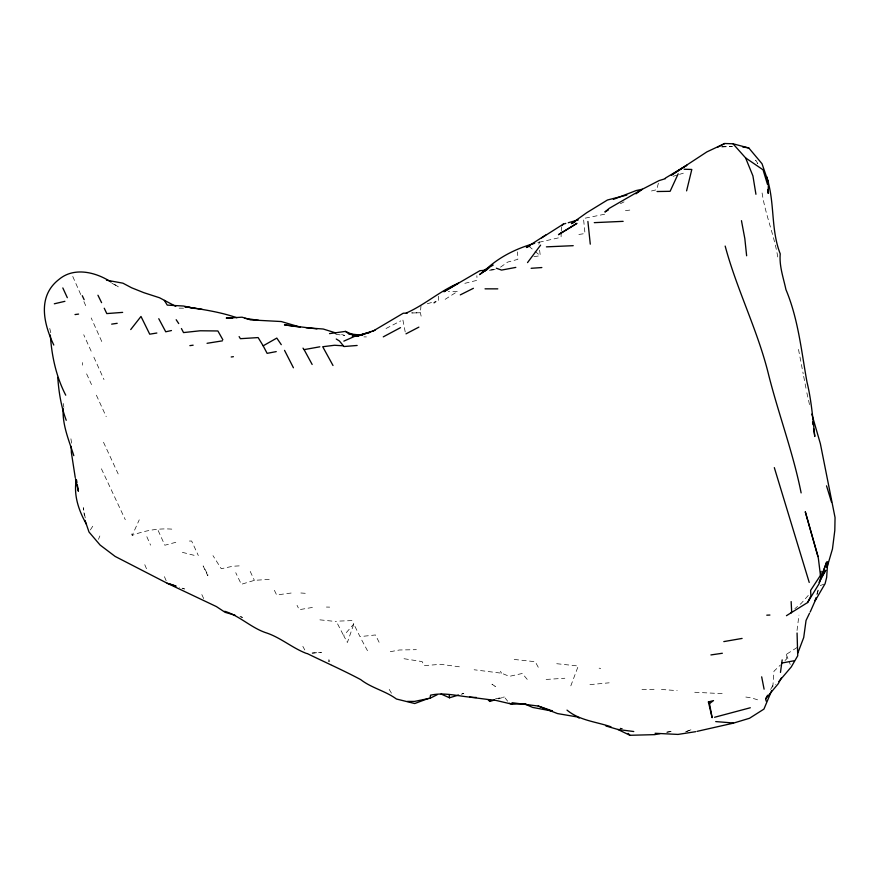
<?xml version="1.0" encoding="UTF-8"?>
<svg xmlns="http://www.w3.org/2000/svg" width="879" height="879" viewBox="0 0 879 879"><rect width="100%" height="100%" fill="white"/><g stroke="black" fill="none" stroke-linecap="round" stroke-linejoin="round"><path stroke-width="0.66" stroke-dasharray="4.39 3.3" d="M402.923 320.099L405.252 332.163M561.231 232.386L561.077 237.286L535.674 243.033M561.263 231.166L561.417 226.266M420.986 305.672L420.382 312.759L421.129 316.132M772.795 687.136L773.97 671.248L780.398 664.996M797.033 630.452L798.956 615.146M328.526 661.722L328.889 659.613L331.262 665.26M816.932 594.028L817.975 590.051M658.404 183.206L656.668 189.732L650.647 191.172M817.009 594.654L818.821 588.644M538.794 244.186L539.618 241.879L535.992 243.406M570.823 685.84L578.272 666.007L555.836 663.612M98.481 539.321L99.854 535.948M171.779 529.125C158.297 528.147 144.793 530.498 132.213 535.355L139.245 519.83M770.641 689.477L773.08 684.873L775.696 684.269M90.372 529.927L93.075 525.708M808.284 595.424L801.165 603.433L794.858 608.686M379.102 642.274L375.465 634.957L359.983 636.638L353.787 624.024L347.381 642.516L343.667 635.66L353.787 624.024L352.138 620.585L339.536 621.079M784.991 660.525L786.837 658.734L786.265 654.405L797.121 647.482M500.525 267.139L507.743 262.063L517.863 259.338L517.588 251.91M445.148 299.332L457.728 291.312L448.312 291.575M386.024 328.504L400.725 320.923M620.409 203.719L624.013 201.873M685.378 732.009L691.729 729.526L685.488 731.757M820.239 585.601L823.865 584.183M673.127 176.305L678.225 174.745M679.5 174.361L683.335 173.185M269.205 579.36L254.372 580.349L241.329 584.304L235.748 572.701M498.261 698.86L504.326 697.003L507.633 701.189M427.282 303.782L432.314 302.255M461.211 694.256L463.826 693.476L459.849 693.773M175.8 542.31L164.823 545.233L157.583 529.235M464.848 283.324L477.077 280.313L476.868 275.698M495.558 698.794L504.326 697.003M604.62 214.234L583.502 218.497L584.996 233.539L576.316 234.847M666.798 732.339L670.842 731.57L672.732 732.877M390.298 651.691L399.484 649.988L416.36 649.669M312.386 607.444L299.223 609.696L297.036 605.312M625.452 210.696L631.726 209.795M533.916 256.646L540.31 255.723L539.464 249.317M489.372 270.314L496.086 269.49L490.691 269.853M666.897 731.998L670.842 731.57M589.952 684.62L609.136 682.818M721.769 146.771L732.262 146.364M312.386 653.086L321.461 652.306L312.067 653.086M291.136 593.039L276.632 594.962L273.677 588.831M546.145 679.445L564.834 678.247M239.143 565.878L232.704 566.263L221.266 568.724L212.993 555.66M527.224 679.379L522.258 673.479L509.359 676.358L501.524 673.193L474.144 669.765M721.758 146.947L732.262 146.496M412.482 312.968L420.382 312.759L411.427 312.913M641.989 689.608L654.503 689.279M189.381 541.046L191.633 541.024L198.313 555.539M179.151 308.155L183.964 308.188M363.939 336.877L366.4 336.91M326.428 607.059L329.658 607.125M694.74 692.267L724.208 693.751M300.86 592.995L307.243 593.435M661.458 689.444L677.182 690.652M514.226 659.448L535.223 661.711L539.343 669.205M319.901 619.849L336.426 621.563M335.822 334.35L344.667 335.393L339.668 334.02M599.115 668.183L600.687 668.403M745.842 697.047L751.204 697.794L759.698 700.497M404.043 658.723L422.129 661.601L424.205 665.645L440.577 664.304L460.2 666.908M182.382 552.342L196.896 556.033M240.011 616.651L242.494 617.377L240.088 616.432M182.041 588.161L184.524 588.985L179.591 587.326M111.941 283.247L118.489 286.939L113.171 283.445M528.828 246.208L534.047 250.537M535.091 251.405L540.31 255.723M757.786 163.472L755.632 160.187L757.643 163.681M389.21 689.411L391.968 694.069M500.448 671.248L501.524 673.193M361.807 640.165L367.477 650.702M302.859 646.384L304.782 649.966M337.591 623.892L343.667 635.66M101.415 468.793L125.29 519.709M250.229 571.449L254.372 580.349M201.829 594.589L204.84 601.093M103.513 442.269L118.171 473.935M86.625 373.894L91.515 384.584M96.382 395.198L106.205 416.657M91.152 351.171L83.736 334.745M93.866 357.171L103.997 379.596M101.755 341.513L91.207 317.956M83.912 301.618L86.351 307.09M80.747 294.542L72.715 276.369M146.848 536.717L150.573 545.156M164.428 576.679L166.999 582.634M131.63 534.003L132.213 535.355M144.782 564.703L147.485 571.119M786.265 654.405L790.243 664.458M49.751 328.46L50.993 333.57M806.856 392.825L809.867 406.197M798.506 349.413L803.186 373.806M762.093 192.973C765.4 215.047 774.465 235.759 777.882 257.789M803.67 376.355L806.373 390.287M85.23 517.874L83.285 507.688L84.329 515.314M63.189 403.439L63.892 407.329M70.913 438.797L72.023 445.268M438.324 296.201L438.61 300.365M82.571 362.587L82.615 365.148M207.916 574.833L207.774 575.745L203.148 565.922L207.916 574.833M622.552 728.57L619.97 728.175L622.552 728.559M495.327 686.433L491.954 684.192L495.327 686.433"/><path stroke-width="1.32" d="M63.167 408.658C62.222 424.953 68.969 440.412 73.803 455.641M766.719 179.195L766.444 176.613L768.411 182.338L768.191 193.391L767.796 189.523M797.066 633.012L797.736 655.767L791.243 666.963L778.871 681.522M780.475 672.391L782.178 659.898M827.732 561.659L826.645 577.448L825.084 583.711L815.196 600.665L810.185 612.026M76.22 480.143C73.561 495.679 78.868 510.864 86.45 524.247M827.271 565.054L827.018 567.46L832.468 548.946L834.808 530.433L835.05 517.577L820.371 443.708L811.833 414.108M407.373 701.409L414.558 701.409L430.051 698.234L430.523 695.19C445.939 691.674 461.123 697.3 476.396 697.476M786.452 615.685L807.581 602.554L810.888 596.061L810.614 590.391L820.459 575.382L821.173 571.339M686.598 190.864L691.806 169.46L684.17 169.251M815.899 598.006L815.196 600.665L815.921 598.258M797.835 653.02L803.714 637.528L806.043 620.464L809.482 613.322M771.652 690.674L763.939 709.1L749.512 718.264L733.723 723.032L715.715 721.582M678.192 173.8L670.117 191.314L657.031 191.523M488.186 699.794L489.757 701.442L490.537 699.816L496.031 700.431L512.171 704.222L525.73 703.672M766.081 701.046L765.763 698.695L767.587 695.245M781.31 677.995L778.3 683.664L765.763 698.695M790.792 613.311L791.66 611.674L791.144 601.577M807.581 602.554L818.997 583.876L826.678 561.956L819.118 582.425L825.766 570.24L821.36 577.184M527.521 262.612L540.596 245.131M130.718 329.559L140.992 316.451L149.716 334.185L156.847 333.02M562.044 225.551L563.307 224.123L565.79 223.42M709.496 703.563L713.517 700.585L708.408 701.947L712.122 717.714L709.496 703.563L708.408 701.947M435.786 301.541L434.006 302.837M635.967 193.809L642.34 189.249L659.096 180.591L665.469 178.646M541.607 237.912L563.307 224.123M545.705 235.012L526.356 247.493L529.971 245.955M488.801 268.183L479.516 274.589L487.581 268.469L484.241 271.062C498.151 257.459 515.764 248.68 534.355 243.417M372.696 331.295L403.263 313.221L407.219 313.122M608.389 209.894L604.884 212.004L609.268 208.334L642.34 189.249L636.165 190.545L613.377 199.39M493.207 265.062L482.659 271.15L485.34 270.82M276.237 351.611L267.117 353.347L263.162 345.821L276.797 338.085L281.28 344.667M383.277 336.855L400.505 327.647M406.01 333.844L418.876 327.131M717.824 147.112L724.736 143.508L732.998 143.782L748.798 147.98L762.016 163.736L768.411 182.338M406.307 313.012C424.92 304.815 439.819 291.004 458.53 283.159L443.862 291.718L479.901 270.699L486.647 270.172M460.299 294.883L473.407 288.301M430.04 698.256L437.259 694.696M574.899 221.98L571.416 223.629L586.732 212.707L607.444 200.005L626.826 195.083M724.736 143.508L706.87 151.891L671.38 175.152L686.818 165.263L665.26 178.173M343.832 341.14L354.786 336.305L370.531 332.141M428.436 698.42L414.745 703.53L396.429 699.014C385.474 690.916 371.531 688.07 360.687 679.599C343.206 670.292 324.834 662.184 307.2 653.536M375.047 330.251L357.248 336.064L370.63 332.152M489.757 701.442L494.613 699.97M441.104 694.014L449.488 697.783L458.607 695.036M568.274 222.728L578.206 219.937M750.314 707.76L714.583 717.275M697.058 731.361L733.493 723.12M54.322 303.793L64.903 301.321M171.46 330.548L165.735 331.79L158.769 318.703M660.063 733.613L654.679 734.646L629.924 735.284L617.871 729.471L605.928 725.977M515.819 267.403L501.546 270.095L496.327 268.205M782.013 662.997L794.253 660.744M303.002 348.139L304.101 349.633L319.813 346.809M723.802 641.604L742.096 638.429M354.786 336.305L358.511 335.701M207.048 343.304L222.387 340.854M695.663 731.68L677.995 734.426L655.075 733.284M111.677 324.131L117.193 323.318M710.913 654.932L722.351 653.262M329.515 333.613L345.469 331.405L352.864 334.657M75.012 314.572L78.583 314.089M189.864 345.634L193.138 345.194M231.21 356.973L233.396 356.687M363.027 334.767L352.215 336.13L358.698 335.954M357.149 345.469L343.997 346.524L339.382 340.953L336.25 339.008M623.145 221.343L594.27 222.651M122.642 312.386L106.788 313.583L104.249 308.232M546.419 246.856L573.218 245.68M531.136 268.304L541.849 267.546M766.774 615.179L769.916 615.047M232.726 318.033L226.266 318.088L242.077 317.198L250.68 319.901L281.269 321.538L300.288 327.142L284.455 324.878L316.956 328.9M485.043 288.839L497.8 288.861M343.447 345.821L334.558 345.26L322.714 346.733L332.998 365.488M633.759 731.526L617.871 729.471M512.039 702.728L538.212 706.046L552.386 710.902M202.148 309.342L184.722 306.716C202.302 309.353 219.97 311.88 236.858 317.748M345.469 331.405L348.82 333.778L362.412 335.295M306.068 327.724L323.241 329.021L335.921 332.987M469.628 697.113L490.537 699.816M244.878 318.308L258.723 320.363M610.971 726.801C596.16 721.736 579.47 720.516 567.01 710.122M742.568 146.881L748.798 147.98M106.48 280.17L122.928 283.181L131.597 287.774L143.837 292.674L159.528 297.761L175.745 306.342M552.353 711.1L532.674 707.43L524.532 703.87M224.727 611.29C239.187 615.652 250.768 627.408 265.216 632.506C280.192 637.121 292.125 648.043 306.694 653.536M195.303 308.54L183.447 306.024L167.252 305.112L164.373 300.409M235.045 615.212L225.101 612.322L216.377 606.565L167.175 583.238L115.149 556.429L100.118 545.057L89.021 532.037L85.021 520.401M509.282 703.288L512.171 704.222M167.175 583.238L175.844 586.106M169.746 583.997L175.899 586.073M348.82 333.778L351.38 334.646M538.212 706.046L557.506 713.572L577.437 716.978L579.184 718.121M111.051 282.049C96.196 272.248 74.352 266.689 59.245 279.214C37.16 296.036 43.511 323.417 53.784 345.04M732.998 143.782L745.579 157.879L763.049 169.823L767.455 184.315M628.188 733.416L629.924 735.284M176.174 319.725L178.723 323.56M239.121 336.602L240.396 338.69L258.14 337.58L263.162 345.821M222.859 339.766L217.893 330.965L200.181 330.779L183.535 332.581L181.426 328.559M284.532 350.358L293.421 367.774M304.101 349.633L312.144 364.455M97.943 295.234L101.59 302.662M82.263 295.685L84.131 299.651M65.738 395.187C56.113 376.597 51.685 355.775 50.323 334.998M62.827 287.938L67.309 297.684M745.579 157.879L752.918 175.877L755.929 194.27M66.233 420.305C61.112 406.559 58.761 391.957 57.772 377.377M774.322 467.628L809.229 582.447M826.524 485.834L831.545 502.217M725.175 246.076C736.91 290.015 757.962 330.79 768.696 375.091C778.684 414.591 793.177 452.916 801.132 492.91M766.444 176.613C775.212 201.588 770.422 228.892 780.233 253.855C779.124 266.04 783.442 277.841 785.936 289.598C798.33 319.242 801.307 350.864 806.977 382.024C811.339 399.901 812.789 418.25 814.8 436.489L813.591 428.6M818.019 556.473L805.274 511.743L818.305 557.89L820.459 575.382M75.451 478.692L78.374 491.24L77.352 485.021M761.675 676.841L764.093 689.18M741.458 220.662L744.832 238.627L746.634 255.778M75.242 477.539L71.386 452.619L71.166 446.334M76.539 480.044L76.945 482.538M812.581 422.03L812.987 424.656M587.897 221.475L590.281 244.164M449.246 694.564L449.488 697.783M561 233.089L558.495 234.693L576.943 223.365L561 233.089"/></g></svg>
